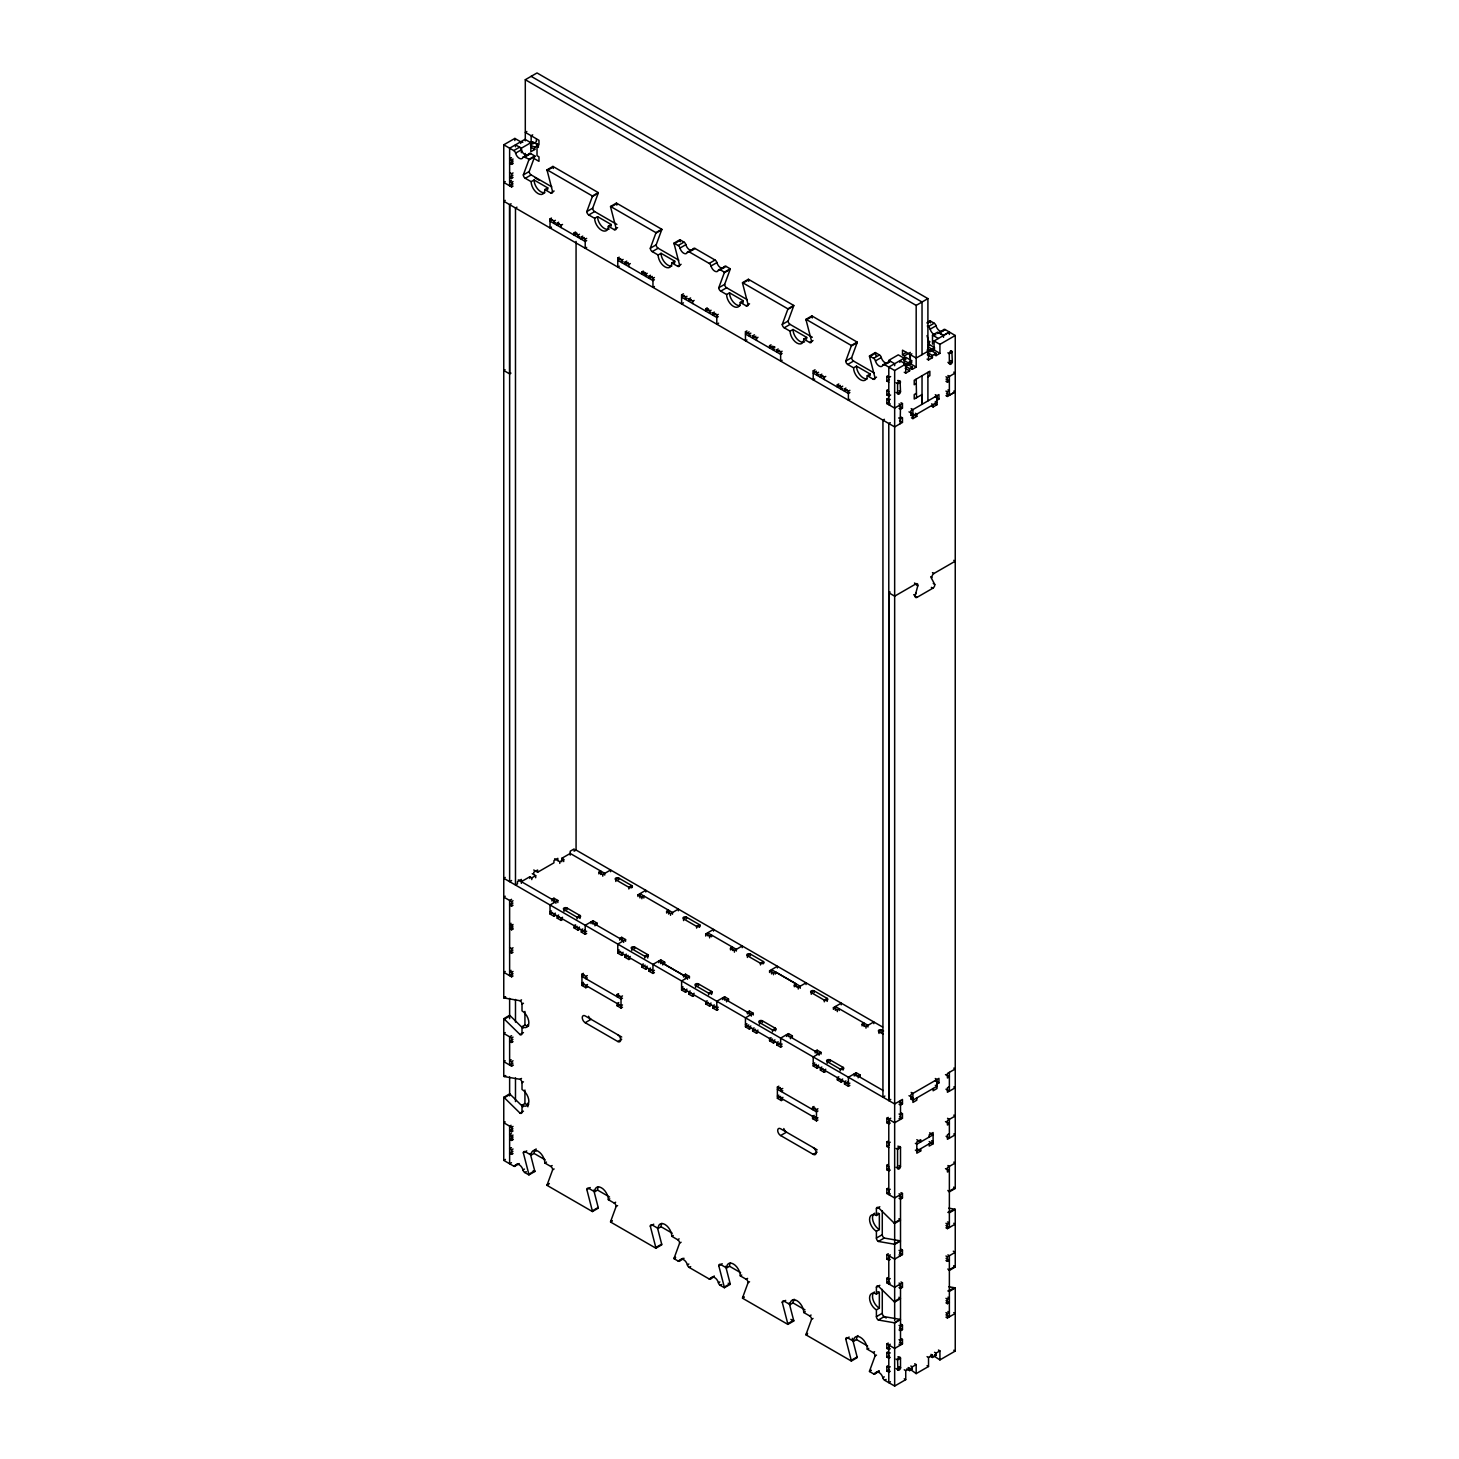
<?xml version="1.0" encoding="UTF-8"?>
<svg xmlns="http://www.w3.org/2000/svg" width="1459" height="1459" viewBox="0 0 1459 1459"><rect width="100%" height="100%" fill="white"/><g stroke="black" fill="none" stroke-linecap="round" stroke-linejoin="round"><path stroke-width="1.5" d="M505.088 369.729L503.756 370.495L509.629 373.869L509.629 204.607L511.088 203.768M555.879 903.285L555.879 901.589L518.292 879.886M591.059 923.602L591.059 921.906L623.631 940.708L623.631 942.405M604.737 875.072L604.737 873.376L570.05 853.351M658.811 962.721L658.811 961.025L687.481 977.566L687.481 979.263M672.49 914.191L672.49 912.495L639.917 893.692L639.917 897.923M751.33 1016.121L751.33 1014.424L722.661 997.883L722.661 999.579M786.51 1036.437L786.51 1034.741L819.083 1053.544L819.083 1055.24M867.941 1027.027L867.941 1025.33L835.369 1006.528L835.369 1010.339M890.738 1099.429L888.786 1100.56L888.786 592.773L890.118 592.007M904.161 365.005L904.161 358.221L898.288 354.847L888.786 360.337L894.659 363.71L894.659 365.698M910.799 368.489L912.276 369.346L916.179 367.084L916.179 305.405L927.906 298.621L927.906 351.291M922.033 395.152L922.033 404.325L922.033 375.729M922.033 354.665L922.033 302.013L531.149 76.342M927.906 400.933L927.906 372.355M930.641 576.743L934.763 584.457A2.772 1.587 -60 0 1 932.848 588.214L917.036 597.351A2.772 1.605 -60 0 1 915.121 595.801L917.784 585.843A2.772 1.605 -60 0 0 915.942 583.874L914.483 583.016M915.121 595.801L913.699 594.67M915.504 594.305L915.833 593.102M523.343 174.916L528.851 159.943L534.705 156.551L529.198 171.524L523.343 174.916A2.772 1.605 60 0 0 525.295 178.308L531.149 181.682A9.666 5.581 60 0 0 537.988 193.536A9.666 5.581 60 0 0 544.845 189.579L547.763 187.901L534.085 180.004L531.149 181.682M594.652 218.339L597.57 216.643L611.248 224.54L608.33 226.236A9.666 5.581 60 0 1 601.491 230.194A9.666 5.581 60 0 1 594.652 218.339L588.779 214.965A2.772 1.605 60 0 1 586.828 211.573L592.336 196.582A2.772 1.605 60 0 0 592.409 195.998L598.281 192.606L552.925 166.417L547.07 169.809A2.772 1.605 60 0 0 547.143 170.502L552.651 191.84A2.772 1.605 60 0 1 550.7 192.971L544.845 189.579M586.828 211.573L592.682 208.181L598.19 193.208A2.772 1.605 60 0 0 598.281 192.606M658.137 254.997L661.055 253.301L674.751 261.197L671.815 262.894A9.666 5.581 60 0 1 664.976 266.851A9.666 5.581 60 0 1 658.137 254.997L652.264 251.605A2.772 1.605 60 0 1 650.313 248.231L655.821 233.239L661.675 229.865A2.772 1.605 60 0 0 661.766 229.264L616.428 203.075L610.555 206.467A2.772 1.605 60 0 0 610.646 207.16L616.136 228.498A2.772 1.605 60 0 1 614.184 229.628L608.33 226.236M650.313 248.231L656.167 244.838L661.675 229.865M718.776 287.751L724.284 272.778L730.157 269.386L724.649 284.377L718.776 287.751A2.772 1.605 60 0 0 720.746 291.143L726.6 294.536A9.666 5.581 60 0 0 733.439 306.372A9.666 5.581 60 0 0 740.278 302.432L743.215 300.736L729.536 292.84L726.6 294.536M790.085 331.175L793.021 329.497L806.699 337.394L803.763 339.072A9.666 5.581 60 0 1 796.924 343.029A9.666 5.581 60 0 1 790.085 331.175L784.231 327.801A2.772 1.605 60 0 1 782.261 324.409L787.769 309.436A2.772 1.605 60 0 0 787.86 308.834L793.714 305.442L748.376 279.271L742.522 282.645A2.772 1.605 60 0 0 742.595 283.338L748.102 304.676A2.772 1.605 60 0 1 746.151 305.806L740.278 302.432M782.261 324.409L788.134 321.016L793.641 306.043L787.769 309.436M853.57 367.832L856.506 366.136L870.184 374.033L867.248 375.729A9.666 5.581 60 0 1 860.409 379.687A9.666 5.581 60 0 1 853.57 367.832L847.715 364.458A2.772 1.605 60 0 1 845.764 361.066L851.254 346.075L857.126 342.701A2.772 1.605 60 0 0 857.199 342.099L811.861 315.91L806.006 319.302A2.772 1.605 60 0 0 806.079 319.995L811.587 341.333A2.772 1.605 60 0 1 809.636 342.464L803.763 339.072M554.128 1168.951L552.651 1169.79L547.143 1184.781L549.35 1183.504M845.764 361.066L851.618 357.674L857.126 342.701M617.613 1205.608L616.136 1206.447L610.646 1221.438L612.105 1220.581M725.67 1266.321L730.157 1283.665A2.772 1.605 60 0 1 730.229 1284.358L724.375 1287.732L720.254 1285.361A2.772 1.605 60 0 1 718.412 1282.789A5.526 3.192 60 0 0 714.728 1277.646A5.526 3.192 60 0 0 711.025 1278.54A2.772 1.605 60 0 1 709.183 1278.978L689.213 1267.452A2.772 1.605 60 0 1 687.371 1264.88A5.526 3.192 60 0 0 683.687 1259.737A5.526 3.192 60 0 0 680.003 1260.631A2.772 1.605 60 0 1 678.161 1261.068L674.04 1258.679A2.772 1.605 60 0 1 674.076 1258.26L679.62 1243.104L681.098 1242.247M749.561 1281.786L748.102 1282.625L742.595 1297.616L744.054 1296.777M813.046 1318.444L811.587 1319.283L806.079 1334.274L807.557 1333.417M910.307 1369.381L916.179 1373.612L916.179 1364.603L912.276 1366.846L912.276 1369.107L909.632 1370.621L909.632 1368.378L905.729 1370.621L905.729 1379.649L894.659 1386.05L884.665 1380.287A2.772 1.605 60 0 1 882.823 1377.715A5.526 3.192 60 0 0 879.139 1372.572A5.526 3.192 60 0 0 875.455 1373.466A2.772 1.605 60 0 1 873.613 1373.904L869.491 1371.515A2.772 1.605 60 0 1 869.528 1371.095L875.072 1355.94L876.531 1355.101M525.295 140.848L525.295 79.716L537.021 72.95L927.906 298.621M504.157 997.956A2.772 1.605 60 0 1 503.756 997.774L503.756 144.806L514.845 138.423L520.699 141.797L520.699 143.493M535.07 159.086L538.973 161.347L538.973 156.824L537.021 155.694L537.021 143.657L538.973 144.788L538.973 140.283L525.295 132.386L526.827 131.492M532.699 134.866L531.149 135.76L531.149 144.642M503.756 144.806L513.75 150.569L519.605 147.195A2.772 1.605 60 0 1 521.447 149.748A5.526 3.192 60 0 0 525.131 154.891A5.526 3.192 60 0 0 528.833 154.016A2.772 1.605 60 0 1 530.675 153.578L534.796 155.949A2.772 1.605 60 0 1 534.742 156.368M515.483 146.775L515.483 144.806L521.355 148.198L532.48 141.76L538.353 145.152L538.353 147.414M513.75 150.569A2.772 1.605 60 0 1 515.592 153.14L521.447 149.748M530.419 145.207L534.76 147.213L538.353 145.152M511.452 157.663L509.629 158.721L511.58 159.852L513.039 159.013M512.565 161.548L509.629 163.244L511.58 164.375L513.039 163.517M534.76 147.213L534.76 149.475L530.857 151.736L530.857 142.708L524.985 139.316L509.629 148.198L509.629 185.804L513.039 183.834M515.592 153.14A5.526 3.192 60 0 0 519.276 158.283A5.526 3.192 60 0 0 522.96 157.39L528.833 154.016M522.96 157.39A2.772 1.605 60 0 1 524.802 156.952L530.675 153.578M528.888 159.76A2.772 1.605 60 0 0 528.924 159.341L534.796 155.949M509.629 172.636L511.58 173.767L513.039 172.928M512.93 175.244L509.629 177.159L511.58 178.29L513.039 177.433M505.233 181.573L503.756 182.43L511.58 186.934L513.039 186.095M511.452 180.241L509.629 181.299L511.58 182.43L513.039 181.573M525.295 178.308L531.149 174.916L551.794 186.843M547.143 170.502L553.016 167.11A2.772 1.605 60 0 1 552.925 166.417M505.233 200.375L503.756 201.233L894.659 426.903L894.659 1243.287M516.96 207.16L515.483 207.999L515.483 885.048L517.434 883.917L517.434 881.655L521.355 879.394L521.355 883.352M550.7 192.971L554.128 191.001M551.484 227.093L550.025 227.932L550.025 218.905L551.484 218.066M592.336 196.582L598.19 193.208M552.578 219.689L550.025 221.166L585.205 241.483L586.664 240.626M550.025 218.905L553.928 221.166L555.387 220.309M555.387 222.57L553.928 223.428L553.928 221.166M559.381 224.029L557.192 225.306L557.192 223.045L558.651 222.206M557.192 223.045L561.095 225.306L562.554 224.449M588.779 214.965L594.652 211.573L616.883 224.412M610.646 207.16L616.5 203.768A2.772 1.605 60 0 1 616.428 203.075M576.232 232.911L577.053 233.385L574.116 235.081L574.116 232.82L575.594 231.981M574.116 232.82L578.038 235.081L579.497 234.242M579.497 236.486L578.038 237.343L578.038 235.081M584.22 237.525L581.284 239.221L581.284 236.96L582.761 236.121M581.284 236.96L585.205 239.221L586.664 238.364M614.184 229.628L617.613 227.659M586.664 247.392L585.205 248.249L585.205 239.221M655.857 233.075A2.772 1.605 60 0 0 655.893 232.638L661.766 229.264M619.236 266.213L617.777 267.052L617.777 258.024L619.236 257.185M620.695 258.59L617.777 260.286L652.957 280.584L654.416 279.745M617.777 258.024L621.68 260.286L623.139 259.428M623.139 261.69L621.68 262.529L621.68 260.286M628.227 262.511L624.944 264.426L624.944 262.164L626.768 261.106M624.944 262.164L628.847 264.426L630.306 263.568M652.264 251.605L658.137 248.231L678.782 260.14M671.815 262.894L677.669 266.286A2.772 1.605 60 0 0 679.62 265.155L674.131 243.817A2.772 1.605 60 0 1 674.04 243.124L679.912 239.732L684.034 242.121A2.772 1.605 60 0 1 685.876 244.674A5.526 3.192 60 0 0 689.56 249.817A5.526 3.192 60 0 0 693.244 248.942A2.772 1.605 60 0 1 695.086 248.504L715.056 260.03A2.772 1.605 60 0 1 716.898 262.602A5.526 3.192 60 0 0 722.843 268.201M674.131 243.817L679.985 240.425A2.772 1.605 60 0 1 679.912 239.732M674.04 243.124L678.161 245.495L684.034 242.121M678.161 245.495A2.772 1.605 60 0 1 680.003 248.066L685.876 244.674M645.644 272.797A2.079 1.204 0 0 1 644.805 272.505L641.869 274.201L641.869 271.939L643.346 271.1M641.869 271.939L645.79 274.201L647.249 273.344M680.003 248.066A5.526 3.192 60 0 0 683.687 253.209A5.526 3.192 60 0 0 687.371 252.316L693.244 248.942M647.249 275.605L645.79 276.462L645.79 274.201M687.371 252.316A2.772 1.605 60 0 1 689.213 251.878L695.086 248.504M652.337 276.426L649.036 278.341L649.036 276.079L650.513 275.24M649.036 276.079L652.957 278.341L654.416 277.484M677.669 266.286L681.098 264.298M654.416 286.511L652.957 287.368L652.957 278.341M509.629 373.869L510.96 373.103M689.213 251.878L709.183 263.404L715.056 260.03M709.183 263.404A2.772 1.605 60 0 1 711.025 265.976L716.898 262.602M711.025 265.976A5.526 3.192 60 0 0 714.728 271.119A5.526 3.192 60 0 0 718.412 270.243L724.266 266.851A2.772 1.605 60 0 1 726.108 266.413L730.229 268.784A2.772 1.605 60 0 1 730.193 269.222M718.412 270.243A2.772 1.605 60 0 1 720.254 269.787L726.108 266.413M683.45 302.852L681.608 303.928L681.608 294.882L683.45 293.824M724.339 272.596A2.772 1.605 60 0 0 724.375 272.176L730.229 268.784M684.526 295.466L681.608 297.144L716.788 317.46L718.247 316.621M681.608 294.882L685.529 297.144L686.988 296.286M687.353 298.347L685.529 299.405L685.529 297.144M691.347 299.806L688.776 301.284L688.776 299.022L690.618 297.964M688.776 299.022L692.697 301.284L694.156 300.426M720.746 291.143L726.6 287.751L747.245 299.679M742.595 283.338L748.467 279.964A2.772 1.605 60 0 1 748.376 279.271M708.655 309.363L705.718 311.059L705.718 308.797L707.196 307.958M705.718 308.797L709.621 311.059L711.098 310.22M711.098 312.463L709.621 313.32L709.621 311.059M715.822 313.503L712.886 315.199L712.886 312.937L714.345 312.098M718.63 323.168L716.788 324.226L716.788 315.199L718.266 314.342M746.151 305.806L749.561 303.837M746.935 339.929L745.458 340.768L745.458 331.74L746.935 330.901M749.124 331.886L745.458 334.002L780.638 354.318L782.115 353.461M745.458 331.74L749.379 334.002L750.838 333.163M750.838 335.406L749.379 336.263L749.379 334.002M755.926 336.227L752.625 338.141L752.625 335.88L754.467 334.822M752.625 335.88L756.528 338.141L758.005 337.284M784.231 327.801L790.085 324.409L812.316 337.248M806.079 319.995L811.952 316.603A2.772 1.605 60 0 1 811.861 315.91M772.504 346.221L769.568 347.917L769.568 345.655L771.027 344.816M769.568 345.655L773.471 347.917L774.948 347.078M774.948 349.321L773.471 350.178L773.471 347.917M779.671 350.361L776.735 352.057L776.735 349.795L778.194 348.956M776.735 349.795L780.638 352.057L782.115 351.218M809.636 342.464L813.046 340.494M782.115 360.245L780.638 361.084L780.638 352.057M851.308 345.911A2.772 1.605 60 0 0 851.345 345.491L857.199 342.099M814.687 379.048L813.21 379.887L813.21 370.86L815.052 369.802M816.511 371.224L813.21 373.121L848.39 393.438L849.867 392.58M813.21 370.86L817.131 373.121L818.59 372.282M818.955 374.325L817.131 375.382L817.131 373.121M822.949 375.784L820.377 377.261L820.377 374.999L821.855 374.161M820.377 374.999L824.299 377.261L825.758 376.404M847.715 364.458L853.57 361.066L874.215 372.975M869.491 355.96L875.345 352.567L879.467 354.956A2.772 1.605 60 0 1 881.309 357.528A5.526 3.192 60 0 0 884.993 362.653A5.526 3.192 60 0 0 888.677 361.777A2.772 1.605 60 0 1 890.537 361.34L884.665 364.714A2.772 1.605 60 0 0 882.823 365.169A5.526 3.192 60 0 1 879.139 366.045A5.526 3.192 60 0 1 875.455 360.902A2.772 1.605 60 0 0 873.613 358.33L869.491 355.96A2.772 1.605 60 0 0 869.564 356.653L875.072 377.99A2.772 1.605 60 0 1 873.12 379.121L867.248 375.729M927.14 322.53L930.076 320.834L934.198 323.223A2.772 1.605 60 0 1 936.04 325.795A5.526 3.192 60 0 0 939.724 330.919A5.526 3.192 60 0 0 943.408 330.044A2.772 1.605 60 0 1 945.25 329.606L955.244 335.497L955.244 1188.465L949.371 1191.857A2.772 1.605 60 0 1 948.824 1191.438L947.839 1190.471M869.564 356.653L875.436 353.26A2.772 1.605 60 0 1 875.345 352.567M927.231 323.223L930.149 321.527A2.772 1.605 60 0 1 930.076 320.834M927.304 326.014L928.325 326.597L934.198 323.223M873.613 358.33L879.467 354.956M875.455 360.902L881.309 357.528M928.325 326.597A2.772 1.605 60 0 1 930.167 329.169L936.04 325.795M840.256 385.34L837.32 387.036L837.32 384.775L838.779 383.936M837.32 384.775L841.223 387.036L842.7 386.197M932.502 344.123L932.502 335.096L937.645 332.123L943.517 335.497M882.823 365.169L888.677 361.777M943.408 330.044L937.553 333.436A2.772 1.605 60 0 1 939.395 332.98L945.25 329.606M842.7 388.441L841.223 389.298L841.223 387.036M934.562 354.774L936.021 355.631L936.021 353.37L930.149 349.996L916.179 358.057L902.501 350.16L902.501 354.665L906.404 352.421M847.059 389.699L844.487 391.176L844.487 388.915L845.946 388.076M902.501 354.665L904.452 355.795L910.307 352.421M939.395 332.98L943.517 335.369L949.371 331.977L949.371 334.476M904.161 358.221L888.786 367.103L888.786 404.708L890.245 403.869M910.307 354.665L911.857 353.789M955.244 335.497L939.924 344.342L939.924 353.37L934.07 349.996L934.07 340.968L949.371 332.123M844.487 388.915L848.39 391.176L849.867 390.319M873.12 379.121L876.531 377.151M884.665 364.714L894.659 370.495L906.404 363.692L912.276 367.084L912.276 369.346M904.161 360.482L908.063 362.744L911.656 360.665L911.656 362.926M927.906 346.768L931.809 349.029L934.453 347.516L934.453 349.759M888.786 382.149L886.835 381.018L886.835 376.495L888.294 375.656M907.133 365.534L910.307 363.692L916.179 367.084M927.906 349.029L931.809 351.291L934.07 349.996M849.867 399.347L848.39 400.204L848.39 391.176M890.628 376.568L888.786 377.626L886.835 376.495M886.835 381.018L889.406 379.541M905.237 366.063L909.632 368.598L912.276 367.084M927.304 352.476L932.429 355.449L936.021 353.37M904.252 372.264L905.729 373.121L909.632 370.86L909.632 368.598M927.067 359.115L928.526 359.954L932.429 357.692L932.429 355.449M936.021 355.631L939.924 353.37M952.308 352.111L949.371 353.789L947.912 352.804M897.577 383.845L900.513 382.149L898.069 380.744M890.628 395.006L888.786 396.064L886.835 394.933L886.835 390.428L888.294 389.571M886.835 394.933L889.406 393.456M899.054 408.374L900.513 409.231L902.464 408.101L902.464 403.578L894.659 408.101L886.835 403.578L886.835 399.073L888.659 398.015M949.371 363.2L952.308 361.504L951.87 351.2A2.097 1.204 -60 0 0 949.28 353.68L949.371 363.346A2.079 1.204 -60 0 0 950.849 364.185A2.079 1.204 -60 0 0 952.308 361.65L950.466 360.592M916.179 383.626L914.228 384.757L914.228 380.252L929.857 371.224L929.857 375.729L927.906 376.86M890.245 399.347L888.786 400.204L886.835 399.073M886.835 403.578L889.406 402.1M916.179 393.419L914.228 394.55L914.228 399.055L922.033 394.55M945.961 381.291L947.42 382.149L947.42 377.626L955.244 372.975M916.544 397.723L916.179 379.121M947.42 382.149L949.371 381.018L946.07 379.121M884.391 419.298L882.932 420.137L882.932 1097.186L884.884 1096.056M890.245 422.672L888.786 423.529L888.786 1100.56M894.659 370.495L894.659 426.903L902.464 422.399L902.464 417.876L900.513 419.007L898.689 417.949M945.961 391.085L947.42 391.924L949.371 390.793L947.912 389.954M937.006 400.185L938.958 399.073L938.958 394.55L910.945 410.727L910.945 415.231L912.915 414.101L908.993 411.857M900.148 423.73L900.513 404.708L899.054 403.869M946.49 393.511L949.371 395.17L955.244 391.778L953.767 391.085M945.961 395.59L947.42 396.447L955.244 391.924M911.437 417.785L912.915 418.624L916.817 416.362L916.817 414.101L915.358 413.262M931.644 406.113L933.103 406.97L937.006 404.708L936.988 395.681L935.292 394.696M915.942 583.874L894.659 596.166L888.786 592.773M932.1 577.582A2.772 1.605 -60 0 1 933.942 573.478L955.244 561.186L953.767 560.347M505.233 877.424L503.756 878.263L894.659 1103.952L902.464 1099.429L902.464 1103.952L900.513 1105.083L899.054 1104.226M511.58 880.525L509.629 881.655L509.629 204.607M521.355 881.655L529.818 876.768L531.769 877.899L535.69 875.637L535.69 877.753M533.739 870.002L537.642 872.245L553.928 862.853L553.928 860.591L557.83 858.33L557.83 860.591M561.751 861.722L561.751 858.33L570.214 853.442M554.657 858.767L559.782 861.722L563.703 859.46L563.703 861.576M505.233 896.227L503.756 897.084L511.58 901.589L513.039 900.75M511.58 899.328L509.629 900.458L509.629 975.688L513.039 973.718M512.93 903.066L509.629 904.981L511.58 906.112L513.039 905.255M557.83 902.574L557.83 900.458L553.928 898.215L551.976 899.328L551.976 901.024M598.883 873.941L598.883 872.245L600.834 871.132L600.834 874.506M511.088 923.31L509.629 924.167L511.58 925.28L513.039 924.441M557.83 900.458L550.025 904.981L550.025 914.009L553.928 916.252L555.387 915.413M598.883 872.245L602.786 874.506L610.61 870.002L610.61 871.698M512.802 925.918A2.079 1.204 -60 0 0 512.565 926.976L509.629 928.672L511.58 929.802L513.039 928.964M551.484 910.908L550.025 911.747L585.205 932.064L586.664 931.207M550.025 914.009L552.578 912.532M555.387 913.152L553.928 914.009L553.928 916.252M558.651 915.03L557.192 915.887L557.192 918.149L561.095 920.392L562.554 919.553M557.192 918.149L559.381 916.872M562.554 917.292L561.095 918.149L561.095 920.392M509.629 947.475L511.58 948.605L513.039 947.766M512.93 950.083L509.629 951.997L511.58 953.128L513.039 952.271M575.594 924.824L574.116 925.663L574.116 927.924L578.038 930.185L579.497 929.328M574.116 927.924L577.053 926.228M579.497 927.067L578.038 927.924L578.038 930.185M505.233 971.457L503.756 972.296L511.58 976.819L513.039 975.98M596.932 924.714L596.932 923.036L593.011 920.775L585.205 925.28L585.205 934.307L581.284 932.064L581.284 929.802L582.761 928.964M637.966 896.519L637.966 894.823L645.79 890.3L645.79 891.996M511.088 970.326L509.629 971.183L511.58 972.296L513.039 971.457M581.284 932.064L584.585 930.149M596.932 923.036L594.962 924.167L594.962 925.845M637.966 894.823L641.869 897.084L643.838 895.954L643.838 898.069M585.205 934.307L586.664 933.468M503.756 997.774L505.233 996.916M505.781 997.154L504.322 997.992L520.042 1000.728L521.52 999.871M625.583 941.274L625.583 939.578L621.68 937.316L619.728 938.447L619.728 940.143M666.635 913.06L666.635 911.364L668.587 910.234L668.587 914.045M625.583 939.578L617.777 944.101L617.777 953.128L621.68 955.371L623.139 954.533M666.635 911.364L670.538 913.626L678.362 909.121L678.362 910.799M522.96 1028.285L510.176 1015.756A2.772 1.605 60 0 0 509.629 1015.336L503.756 1018.71A2.772 1.605 60 0 1 504.322 1019.13L520.042 1034.577A2.772 1.605 60 0 0 522.012 1033.446L522.012 1026.68A9.666 5.581 60 0 0 528.851 1022.723A9.666 5.581 60 0 0 522.012 1010.868L522.012 1004.102L523.471 1003.263M619.236 950.01L617.777 950.867L652.957 971.183L654.416 970.326M617.777 953.128L620.695 951.432M504.322 1019.13L510.176 1015.756M587.503 986.776L585.843 987.725L581.94 985.463L581.94 974.193L583.399 973.335M623.139 952.271L621.68 953.128L621.68 955.371M584.402 975.031L581.959 976.436L621.042 998.996L622.501 998.157M581.94 974.193L585.843 976.436L587.32 975.597M626.403 954.15L624.944 955.007L624.944 957.25L628.847 959.511L630.306 958.672M587.32 977.858L585.843 978.697L585.843 976.436M624.944 957.25L628.227 955.353M583.418 982.363L581.959 983.202L621.042 1005.78L622.501 1004.923M630.306 956.411L628.847 957.25L628.847 959.511M581.94 985.463L584.329 984.096M587.503 984.515L585.843 985.463L585.843 987.725M505.233 1032.589L503.756 1033.428L511.58 1037.933L513.039 1037.094M522.012 1026.68L524.93 1024.984A9.666 5.581 60 0 0 528.705 1025.841M511.58 1035.689L509.629 1036.82L509.629 1065.015L512.93 1063.119M520.042 1034.577L523.471 1032.589M643.346 963.943L641.869 964.782L641.869 967.043L645.79 969.287L647.249 968.448M512.93 1039.428L509.629 1041.325L511.58 1042.456L513.039 1041.617M641.869 967.043L645.17 965.129M647.249 966.186L645.79 967.043L645.79 969.287M664.684 963.834L664.684 962.156L660.763 959.894L652.957 964.399L652.957 973.427L649.036 971.183L649.036 968.922L650.513 968.065M705.718 936.058L705.718 933.942L713.542 929.419L713.542 931.116M649.036 971.183L651.972 969.487M662.714 964.964L662.714 963.268L664.684 962.156M705.718 933.942L709.621 936.204L711.591 935.073L711.591 936.751M652.957 973.427L654.416 972.588M619.327 995.476L617.121 996.752L617.121 994.491L618.58 993.652M505.233 1060.784L503.756 1061.641L511.58 1066.146L513.404 1065.088M511.088 1059.653L509.629 1060.511L511.58 1061.641L513.039 1060.784M617.121 994.491L621.023 996.752L622.501 995.913M618.762 1002.57L617.121 1003.518L617.121 1005.78L621.023 1008.041L622.501 1007.184M621.716 1037.021L585.205 1015.938A4.14 2.389 60 0 0 582.269 1017.634A4.14 2.389 60 0 0 585.205 1022.704L591.059 1019.312A4.14 2.389 60 0 1 588.561 1016.248M617.121 1005.78L619.327 1004.503M503.756 1018.71L503.756 1076.341L505.233 1075.502M505.781 1075.721L504.322 1076.578L520.042 1079.295L521.52 1078.456M683.56 977.019L683.56 975.323L685.511 974.193L689.414 976.454L689.414 978.15M730.485 949.918L730.485 948.222L732.454 947.092L732.454 950.484M689.414 976.454L681.608 980.959L681.608 989.986L685.529 992.229L686.988 991.391M730.485 948.222L734.406 950.484L742.212 945.961L742.212 947.675M683.067 986.886L681.608 987.725L716.788 1008.041L718.247 1007.202M681.608 989.986L684.18 988.509M522.96 1106.87L510.176 1094.323A2.772 1.605 60 0 0 509.629 1093.903L503.756 1097.296A2.772 1.605 60 0 1 504.322 1097.715L520.042 1113.144A2.772 1.605 60 0 0 522.012 1112.013L522.012 1105.247A9.666 5.581 60 0 0 528.851 1101.308A9.666 5.581 60 0 0 522.012 1089.454L522.012 1082.687L523.471 1081.83M686.988 989.129L685.529 989.986L685.529 992.229M504.322 1097.715L510.176 1094.323M690.253 991.008L688.776 991.865L688.776 994.126L692.697 996.369L694.156 995.53M688.776 994.126L690.982 992.849M694.156 993.269L692.697 994.126L692.697 996.369M585.205 1022.704L617.777 1041.507L621.68 1039.264M708.636 994.874L708.655 993.178L711.591 991.482L698.533 983.968A2.079 1.204 0 0 0 695.615 983.968A2.079 1.204 0 0 0 695.615 985.664L695.615 987.36M522.012 1105.247L524.93 1103.551A9.666 5.581 60 0 0 528.705 1104.427M707.196 1000.801L705.718 1001.64L705.718 1003.901L709.621 1006.163L711.098 1005.306M705.718 1003.901L708.29 1002.424M505.233 1121.916L503.756 1122.755L511.58 1127.278L513.039 1126.421M520.042 1113.144L523.471 1111.174M711.098 1003.044L709.621 1003.901L709.621 1006.163M728.515 1000.71L728.515 999.014L724.594 996.752L716.788 1001.275L716.788 1010.285L718.266 1009.446M769.586 972.478L769.586 970.782L777.392 966.277L777.392 967.974M714.345 1004.941L712.886 1005.78L712.886 1008.041L716.788 1010.285M712.886 1008.041L716.551 1005.926M728.515 999.014L726.546 1000.144L726.546 1001.841M769.586 970.782L773.489 973.044L775.44 971.913L796.286 983.968L796.286 986.922M511.088 1125.29L509.629 1126.147L509.629 1163.753L511.452 1162.695M512.93 1128.755L509.629 1130.652L511.58 1131.783L513.039 1130.944M511.452 1133.734L509.629 1134.792L511.58 1135.923L513.039 1135.084M512.802 1136.561A2.079 1.204 -60 0 0 512.565 1137.619L509.629 1139.315L511.58 1140.446L513.039 1139.588M511.452 1147.649L509.629 1148.707L511.58 1149.838L513.039 1148.999M753.282 1014.99L753.282 1013.294L749.379 1011.051L747.409 1012.181L747.409 1013.859M794.316 986.776L794.316 985.099L796.286 983.968M512.93 1151.315L509.629 1153.23L511.58 1154.361L513.039 1153.504M753.282 1013.294L745.458 1017.817L745.458 1026.844L749.379 1029.106L750.838 1028.248M794.316 985.099L798.237 987.342L806.043 982.837L806.043 984.533M503.756 1097.296L503.756 1160.379L505.398 1159.431M530.237 1153.485L534.705 1170.829A2.772 1.605 60 0 1 534.796 1171.522L528.924 1174.896A2.772 1.605 60 0 0 528.851 1174.203L523.343 1152.865L526.754 1150.896M746.935 1023.744L745.458 1024.583L780.638 1044.899L782.115 1044.042M745.458 1026.844L748.759 1024.929M750.838 1025.987L749.379 1026.844L749.379 1029.106M523.343 1152.865A2.772 1.605 60 0 1 525.295 1151.735L531.149 1155.127L534.085 1153.431A9.666 5.581 60 0 1 536.183 1148.963M503.756 1160.379L513.75 1166.142L518.146 1163.607M513.75 1166.142A2.772 1.605 60 0 0 515.592 1165.705L519.258 1163.589M754.102 1027.884L752.625 1028.723L752.625 1030.984L756.528 1033.246L758.005 1032.388M752.625 1030.984L755.561 1029.288M758.005 1030.127L756.528 1030.984L756.528 1033.246M515.592 1165.705A5.526 3.192 60 0 1 519.276 1164.811A5.526 3.192 60 0 1 522.96 1169.954L524.419 1169.097M522.96 1169.954A2.772 1.605 60 0 0 524.802 1172.525L526.261 1171.668M531.149 1155.127A9.666 5.581 60 0 1 537.988 1151.169A9.666 5.581 60 0 1 544.845 1163.024L546.487 1162.075M528.851 1174.203L534.705 1170.829M771.027 1037.659L769.568 1038.498L769.568 1040.759L773.471 1043.021L774.948 1042.164M544.845 1163.024L550.7 1166.416L552.159 1165.559M769.568 1040.759L772.504 1039.063M774.948 1039.92L773.471 1040.759L773.471 1043.021M792.365 1037.568L792.365 1035.872L788.462 1033.61L780.638 1038.133L780.638 1047.161L776.735 1044.899L776.735 1042.638L778.194 1041.799M833.417 1009.354L833.417 1007.658L841.223 1003.154L841.223 1004.832M776.735 1044.899L779.671 1043.203M792.365 1035.872L790.413 1037.002L790.413 1038.699M833.417 1007.658L837.32 1009.92L839.272 1008.789L839.272 1010.485M780.638 1047.161L782.115 1046.304M593.722 1190.143L598.19 1207.468A2.772 1.605 60 0 1 598.281 1208.161L592.409 1211.554L547.07 1185.383L548.529 1184.526M821.034 1054.109L821.034 1052.413L817.131 1050.17L815.162 1051.282L815.162 1052.979M862.068 1025.896L862.068 1024.218L864.038 1023.087L864.038 1026.461M821.034 1052.413L813.21 1056.936L813.21 1065.964L817.131 1068.225L818.59 1067.368M862.068 1024.218L865.989 1026.461L873.795 1021.957L873.795 1023.653M592.409 1211.554A2.772 1.605 60 0 0 592.336 1210.861L586.828 1189.523L590.238 1187.553M814.687 1062.863L813.21 1063.702L848.39 1084.019L849.867 1083.162M586.828 1189.523A2.772 1.605 60 0 1 588.779 1188.392L594.652 1191.784L597.57 1190.088A9.666 5.581 60 0 1 598.445 1186.732M813.21 1065.964L816.146 1064.268M782.936 1099.612L781.294 1100.56L777.392 1098.299L777.392 1087.028L778.851 1086.171M818.59 1065.106L817.131 1065.964L817.131 1068.225M780.328 1087.575L777.392 1089.271L816.493 1111.831L817.952 1110.992M777.392 1087.028L781.294 1089.289L782.753 1088.432M821.855 1067.003L820.377 1067.842L820.377 1070.104L824.299 1072.347L825.758 1071.508M782.753 1090.694L781.294 1091.533L781.294 1089.289M820.377 1070.104L822.949 1068.608M778.869 1095.198L777.392 1096.037L816.493 1118.615L817.952 1117.758M825.758 1069.246L824.299 1070.104L824.299 1072.347M777.392 1098.299L780.674 1096.402M782.936 1097.35L781.294 1098.299L781.294 1100.56M594.652 1191.784A9.666 5.581 60 0 1 601.491 1187.827A9.666 5.581 60 0 1 608.33 1199.681L609.789 1198.824M592.336 1210.861L598.19 1207.468M608.33 1199.681L614.184 1203.055L615.662 1202.216M838.779 1076.778L837.32 1077.617L837.32 1079.879L841.223 1082.14L842.7 1081.283M837.32 1079.879L839.527 1078.602M842.7 1079.022L841.223 1079.879L841.223 1082.14M860.117 1076.687L860.117 1074.991L856.214 1072.73L848.39 1077.253L848.39 1086.262L844.487 1084.019L844.487 1081.757L845.946 1080.918M844.487 1084.019L848.153 1081.903M860.117 1074.991L858.166 1076.122L858.166 1077.8M657.553 1228.131L661.675 1244.126A2.772 1.605 60 0 1 661.766 1244.819L655.893 1248.211L610.555 1222.022L612.014 1221.183M848.39 1086.262L849.867 1085.423M815.125 1108.111L812.572 1109.588L812.572 1107.326L814.031 1106.487M812.572 1107.326L816.475 1109.588L817.934 1108.749M814.213 1115.406L812.572 1116.354L812.572 1118.615L816.475 1120.877L817.934 1120.038M817.168 1149.856L780.638 1128.774A4.14 2.389 60 0 0 777.702 1130.47A4.14 2.389 60 0 0 780.638 1135.54L786.51 1132.166A4.14 2.389 60 0 1 783.811 1128.536M812.572 1118.615L815.672 1116.828M655.893 1248.211A2.772 1.605 60 0 0 655.821 1247.518L650.313 1226.18L653.741 1224.192M650.313 1226.18A2.772 1.605 60 0 1 652.264 1225.049L658.137 1228.442L661.055 1226.745A9.666 5.581 60 0 1 661.93 1223.371M780.638 1135.54L813.21 1154.343L817.131 1152.099M658.137 1228.442A9.666 5.581 60 0 1 664.976 1224.484A9.666 5.581 60 0 1 671.815 1236.338L673.274 1235.481M937.006 1084.001L938.958 1082.87L938.958 1078.365L910.945 1094.542L910.945 1099.046L912.915 1097.916L908.993 1095.673M655.821 1247.518L661.675 1244.126M890.245 1123.029L888.786 1123.886L886.835 1122.755L886.835 1118.251L888.294 1117.393M671.815 1236.338L677.669 1239.712L679.146 1238.873M890.738 1118.251L888.786 1119.363L888.786 1194.593L890.245 1193.754M886.835 1122.755L889.406 1121.278M886.835 1118.251L894.659 1122.755L902.464 1118.251L902.464 1113.728L900.513 1114.858L899.054 1114.019M949.371 1086.645L947.42 1087.776L947.42 1092.28L955.244 1087.776L953.767 1086.937M674.131 1258.077L675.59 1257.239M674.04 1258.679L675.517 1257.84M678.161 1261.068L682.921 1258.315M680.003 1260.631L684.034 1258.296M888.786 1147.576L886.835 1146.446L886.835 1141.941L888.294 1141.084M890.245 1142.215L888.786 1143.072L886.835 1141.941M886.835 1146.446L889.406 1144.968M687.371 1264.88L688.849 1264.023M689.213 1267.452L690.691 1266.594M890.245 1170.063L888.786 1170.902L886.835 1169.771L886.835 1165.267L888.294 1164.41M724.375 1287.732A2.772 1.605 60 0 0 724.284 1287.039L718.776 1265.701L722.205 1263.731M886.835 1169.771L889.406 1168.294M949.371 1133.661L947.42 1134.792L947.42 1139.315L955.244 1134.792L953.767 1133.953M920.72 1148.707L920.72 1150.95L916.817 1153.212L916.817 1141.923L920.72 1139.68L920.72 1141.923L916.817 1139.68M929.201 1137.035L929.201 1134.792L933.103 1132.531L933.103 1143.82L929.201 1146.063L929.201 1143.82M718.776 1265.701A2.772 1.605 60 0 1 720.746 1264.57L726.6 1267.962L729.536 1266.266A9.666 5.581 60 0 1 730.412 1262.91M709.183 1278.978L714.326 1276.023M711.025 1278.54L714.326 1276.625M718.412 1282.789L719.871 1281.95M899.054 1198.258L900.513 1199.116L902.464 1197.985L902.464 1193.462L894.659 1197.985L886.835 1193.462L886.835 1188.957L888.294 1188.1M720.254 1285.361L721.713 1284.522M890.245 1189.231L888.786 1190.088L886.835 1188.957M726.6 1267.962A9.666 5.581 60 0 1 733.439 1264.023A9.666 5.581 60 0 1 740.278 1275.859L741.756 1275.02M724.284 1287.039L730.157 1283.665M886.835 1193.462L889.406 1191.985M740.278 1275.859L746.151 1279.251L747.61 1278.394M894.258 1244.217A2.772 1.605 60 0 1 894.659 1244.399L900.513 1241.007A2.772 1.605 60 0 0 900.13 1240.825L894.093 1244.162L878.354 1241.445A2.772 1.605 60 0 1 876.403 1238.053L876.403 1231.287A9.666 5.581 60 0 1 869.564 1219.432A9.666 5.581 60 0 1 876.403 1215.493L876.403 1208.727L879.832 1206.739M876.403 1215.493L879.339 1213.797L879.339 1229.59L876.403 1231.287M789.173 1302.978L793.641 1320.322A2.772 1.605 60 0 1 793.714 1321.015L787.86 1324.389L742.522 1298.218L743.981 1297.361M894.093 1223.025L899.948 1219.651A2.772 1.605 60 0 0 900.513 1220.052L894.659 1223.444A2.772 1.605 60 0 1 894.093 1223.025L878.354 1207.596A2.772 1.605 60 0 0 876.403 1208.727M948.824 1191.438L954.678 1188.045A2.772 1.605 60 0 0 955.244 1188.465M876.403 1238.053L882.276 1234.679L882.276 1210.842M878.354 1241.445L884.227 1238.053L899.948 1240.788M787.86 1324.389A2.772 1.605 60 0 0 787.769 1323.696L782.261 1302.358L785.69 1300.388M782.261 1302.358A2.772 1.605 60 0 1 784.231 1301.227L790.085 1304.62L793.021 1302.923A9.666 5.581 60 0 1 794.152 1299.221M947.839 1269.038L948.824 1270.005A2.772 1.605 60 0 0 949.371 1270.424L955.244 1267.05L955.244 1209.42L949.371 1212.794A2.772 1.605 60 0 0 948.988 1212.63M890.245 1259.391L888.786 1260.229L886.835 1259.099L886.835 1254.594L888.294 1253.737M890.245 1254.868L888.786 1255.725L888.786 1283.938L890.245 1283.081M886.835 1259.099L889.406 1257.622M886.835 1254.594L894.659 1259.099L902.464 1254.594L902.464 1250.071L900.513 1251.202L899.054 1250.363M945.961 1223.28L947.42 1224.119L949.371 1222.989L947.548 1221.931M945.961 1227.785L947.42 1228.642L955.244 1224.119L953.767 1223.28M790.085 1304.62A9.666 5.581 60 0 1 796.924 1300.662A9.666 5.581 60 0 1 803.763 1312.516L805.24 1311.677M787.769 1323.696L793.641 1320.322M803.763 1312.516L809.636 1315.909L811.095 1315.051M899.054 1287.604L900.513 1288.443L902.464 1287.312L902.464 1282.808L894.659 1287.312L886.835 1282.808L886.835 1278.285L888.294 1277.446M890.245 1278.576L888.786 1279.415L886.835 1278.285M878.354 1320.012L884.227 1316.638L899.948 1319.355L894.093 1322.748L878.354 1320.012A2.772 1.605 60 0 1 876.403 1316.638L876.403 1309.872A9.666 5.581 60 0 1 869.564 1298.018A9.666 5.581 60 0 1 876.403 1294.06L876.403 1287.294L879.832 1285.324M886.835 1282.808L889.406 1281.312M876.403 1294.06L879.339 1292.382L879.339 1308.176L876.403 1309.872M852.311 1338.304L857.126 1356.961A2.772 1.605 60 0 1 857.199 1357.654L851.345 1361.046L806.006 1334.876L807.465 1334.018M945.961 1255.998L947.42 1256.856L955.244 1252.333L953.292 1251.202M945.961 1260.521L947.42 1261.36L949.371 1260.229L946.07 1258.333M894.093 1301.61L899.948 1298.218A2.772 1.605 60 0 0 900.513 1298.638L894.659 1302.03A2.772 1.605 60 0 1 894.093 1301.61L878.354 1286.163A2.772 1.605 60 0 0 876.403 1287.294M948.824 1270.005L954.678 1266.631A2.772 1.605 60 0 0 955.244 1267.05M876.403 1316.638L882.276 1313.246L882.276 1289.409M851.345 1361.046A2.772 1.605 60 0 0 851.254 1360.353L845.764 1339.015L849.174 1337.046M845.764 1339.015A2.772 1.605 60 0 1 847.715 1337.885L853.57 1341.277L856.506 1339.581A9.666 5.581 60 0 1 857.928 1335.569M894.258 1322.802A2.772 1.605 60 0 1 894.659 1322.966L900.513 1319.593A2.772 1.605 60 0 0 900.13 1319.41M934.07 1356.104L939.924 1359.916L955.244 1351.07L955.244 1287.987L949.371 1291.379A2.772 1.605 60 0 0 948.988 1291.197M899.054 1329.915L900.513 1330.754L902.464 1329.623L902.464 1325.119L900.513 1326.249L899.054 1325.392M945.961 1298.309L947.42 1299.167L949.371 1298.036L947.912 1297.197M853.57 1341.277A9.666 5.581 60 0 1 860.409 1337.319A9.666 5.581 60 0 1 867.248 1349.174L868.725 1348.317M945.961 1302.832L947.42 1303.671L949.371 1302.54L946.07 1300.644M851.254 1360.353L857.126 1356.961M890.245 1348.718L888.786 1349.557L886.835 1348.444L886.835 1343.921L888.294 1343.082M867.248 1349.174L873.12 1352.548L874.579 1351.709M890.245 1344.213L888.786 1345.052L888.786 1382.658L890.428 1381.728M886.835 1348.444L889.406 1346.949M886.835 1343.921L894.659 1348.444L902.464 1343.921L902.464 1339.417L900.513 1340.529L899.054 1339.69M945.961 1312.608L947.42 1313.465L949.371 1312.334L947.912 1311.477M890.245 1357.362L888.786 1358.22L886.835 1357.089L886.835 1352.566L888.294 1351.727M945.961 1317.13L947.42 1317.969L955.244 1313.465L953.767 1312.608M890.245 1352.858L888.786 1353.697L886.835 1352.566M886.835 1357.089L889.406 1355.612M869.564 1370.931L871.041 1370.074M869.491 1371.515L870.95 1370.676M873.613 1373.904L879.102 1370.731M890.245 1371.296L888.786 1372.135L886.835 1371.004L886.835 1366.499L888.294 1365.642M875.455 1373.466L879.12 1371.351M890.245 1366.773L888.786 1367.612L886.835 1366.499M886.835 1371.004L889.406 1369.527M882.823 1377.715L884.282 1376.877M897.577 1369.308L900.513 1367.612L899.054 1366.773M884.665 1380.287L886.124 1379.43M927.067 1356.615L928.526 1357.472L932.429 1355.21L932.429 1357.472L930.24 1356.195M934.562 1352.292L936.021 1353.131L939.924 1350.888L939.924 1359.916M932.429 1357.472L936.021 1355.393L936.021 1353.131M916.179 1373.612L928.526 1366.499L928.526 1357.472M948.788 1208.161L954.678 1209.183L947.839 1212.411M948.788 1286.747L954.678 1287.768L947.839 1290.978M900.075 381.109L900.513 391.541A2.079 1.204 -60 0 1 899.054 394.094A2.079 1.204 -60 0 1 897.577 393.237L896.118 392.398M897.923 1370.311L897.577 1359.916A2.079 1.204 -60 0 1 899.054 1357.362A2.079 1.204 -60 0 1 900.513 1358.22L900.513 1367.904L899.054 1367.047M525.295 79.716L916.179 305.405M932.502 335.096L938.356 338.488M934.07 340.968L939.924 344.342M950.466 350.908L952.308 351.966M930.04 341.88L927.851 340.622A9.666 5.581 60 0 1 927.687 342.245M934.453 347.516L928.581 344.123L928.581 346.385M927.067 350.087L928.526 350.926L928.526 359.954M947.912 362.361L949.371 363.346M927.304 354.738L932.429 357.692M953.767 372.136L955.244 373.121M947.912 375.51L949.371 376.367L949.371 395.17M945.961 376.787L947.42 377.626M911.656 360.665L905.784 357.291L905.784 359.552M522.851 142.252L521.374 142.252M530.857 147.213L534.76 149.475M904.161 362.744L908.063 365.005L908.063 362.744M905.237 368.325L909.632 370.86M524.802 156.952L528.924 159.341M547.07 169.809L592.409 195.998M610.555 206.467L655.893 232.638M720.254 269.787L724.375 272.176M742.522 282.645L787.86 308.834M806.006 319.302L851.345 345.491M935.055 396.812L938.958 399.073M935.292 401.462L936.988 402.465L912.896 416.38L911.182 415.396M897.942 380.38L900.513 381.875M934.453 403.231L937.006 404.708M511.088 160.417L512.565 161.274L512.565 163.299M896.118 382.714L897.577 383.553L897.577 393.237L900.513 391.541L899.054 390.702M931.644 403.851L933.103 404.708L933.103 406.97M535.07 177.889L538.973 180.15M886.835 390.428L888.786 391.541M901.005 402.739L902.464 403.578M911.182 408.611L912.896 409.596L912.915 418.624M899.528 406.404L902.464 408.101M913.881 414.666L916.817 416.362M901.005 417.037L902.464 417.876M643.984 272.031L644.805 274.201M707.013 308.433L708.636 309.381M712.886 312.937L716.788 315.199M899.528 420.703L902.464 422.399M932.465 572.639L933.942 573.478M933.249 583.381L934.763 584.457M931.371 587.375L932.848 588.214M916.325 585.004L917.784 585.843M914.848 596.074L917.036 597.351M575.922 849.959L882.604 1027.027M953.767 1068.116L955.244 1068.973L947.42 1073.477L947.42 1078L949.371 1076.87L945.468 1074.608M883.57 1030.984L881.947 1030.036A2.079 1.204 0 0 0 879.011 1030.036A2.079 1.204 0 0 0 879.011 1031.732L879.011 1033.428M883.078 1034.084L879.011 1031.732L881.947 1030.036L881.947 1032.151M561.751 858.33L563.703 859.46M935.292 1078.511L936.988 1079.496L937.006 1088.523L933.103 1090.785L933.103 1088.523M935.055 1080.627L938.958 1082.87M945.961 1089.18L949.371 1091.168L949.371 1072.347M935.292 1085.277L936.988 1086.262L912.896 1100.195L911.182 1099.192M953.767 1115.132L955.244 1115.989L947.42 1120.494L947.42 1125.017L949.371 1123.886L945.468 1121.624M532.261 873.667L535.69 875.637M911.182 1092.426L912.896 1093.411L912.915 1102.439L916.817 1100.177L916.817 1097.916M947.548 1118.305L949.371 1119.363L949.371 1138.184L946.07 1136.269M883.169 1090.548L854.263 1073.86L854.263 1075.976M899.528 1102.256L902.464 1103.952M708.655 993.178L695.615 985.664L698.551 983.968L698.533 985.664M901.005 1112.889L902.464 1113.728M929.675 1132.804L933.103 1134.792L916.817 1144.184L915.358 1143.345M899.528 1116.554L902.464 1118.251M899.054 1118.524L900.513 1119.363L900.513 1100.56M931.644 1140.701L933.103 1141.558L916.817 1150.95L915.358 1150.111M929.201 1141.558L933.103 1143.82M953.767 1162.148L955.244 1163.005L947.42 1167.51L947.42 1172.033L949.371 1170.902L945.468 1168.641M947.912 1165.54L949.371 1166.379L949.371 1227.511L945.961 1225.542M916.817 1148.707L920.72 1150.95M897.942 1146.099L900.513 1147.576L900.513 1166.379A2.079 1.204 -60 0 1 899.054 1168.933A2.079 1.204 -60 0 1 897.577 1168.075L896.118 1167.236M511.088 926.137L512.565 926.976L512.565 929.328M896.118 1148.434L897.577 1149.273L900.513 1147.576A2.079 1.204 -60 0 0 899.054 1146.738A2.079 1.204 -60 0 0 897.577 1149.273L897.577 1168.075L900.513 1166.379L899.054 1165.54M886.835 1165.267L888.786 1166.379M901.005 1192.623L902.464 1193.462M899.054 1193.754L900.513 1194.593L900.513 1255.725L899.054 1254.868M899.528 1196.289L902.464 1197.985M947.912 1254.868L949.371 1255.725L949.371 1316.839L945.961 1314.869M901.005 1249.232L902.464 1250.071M899.528 1252.898L902.464 1254.594M901.005 1281.95L902.464 1282.808M899.054 1283.081L900.513 1283.938L900.513 1345.052L899.054 1344.213M899.528 1285.616L902.464 1287.312M953.767 1350.232L955.244 1351.07M901.005 1324.261L902.464 1325.119M883.388 1316.365L886.233 1318.006M938.465 1350.031L939.924 1350.888M899.528 1327.945L902.464 1329.623M934.562 1354.554L936.021 1355.393M930.97 1354.353L932.429 1355.21M901.005 1338.56L902.464 1339.417M899.528 1342.225L902.464 1343.921M927.067 1365.642L928.526 1366.499M914.72 1363.746L916.179 1364.603M897.942 1356.742L900.513 1358.22L897.577 1359.916L896.118 1359.059M910.799 1366.007L912.276 1366.846M511.088 1136.762L512.565 1137.619L512.565 1139.826M534.341 1150.184L535.927 1151.096M793.258 1299.677L794.845 1300.589M910.799 1368.268L912.276 1369.107M908.173 1367.521L909.632 1368.378M534.085 1153.431L545.21 1159.85M597.57 1190.088L609.552 1197M661.055 1226.745L672.18 1233.165M729.536 1266.266L740.643 1272.686M793.021 1302.923L804.985 1309.835M856.506 1339.581L867.631 1346M906.696 1368.943L909.632 1370.621M904.252 1369.782L905.729 1370.621M896.118 1368.469L897.595 1369.727M904.252 1378.81L905.729 1379.649M533.246 1170.629L534.796 1171.522M728.169 1283.172L730.229 1284.358M790.887 1319.374L793.714 1321.015M524.802 1172.525L528.924 1174.896M662.714 963.268L683.56 975.323M953.694 1187.079L954.678 1188.045M953.694 1265.664L954.678 1266.631M898.963 1218.684L899.948 1219.651M898.963 1297.252L899.948 1298.218M930.149 321.527L930.495 322.858M927.049 335.588L929.456 344.926M875.436 353.26L876.111 355.941M811.952 316.603L812.298 317.953M748.467 279.964L748.795 281.295M679.985 240.425L680.332 241.756M616.5 203.768L616.847 205.099M553.016 167.11L553.362 168.46M947.42 391.924L947.42 396.447M947.42 1224.119L947.42 1228.642M947.42 1256.856L947.42 1261.36M947.42 1299.167L947.42 1303.671M947.42 1313.465L947.42 1317.969M943.517 335.369L943.517 337.339M931.809 349.029L931.809 351.291M930.149 349.996L930.149 351.82M927.906 344.525L927.906 353.552M910.307 354.428L910.307 363.692M909.687 355.029L909.687 357.291M906.404 363.692L906.404 365.534M905.729 373.121L905.729 364.093L899.856 360.701L899.856 362.397M904.452 355.795L904.452 359.808M894.659 1244.399L894.659 1320.504M894.659 1322.966L894.659 1386.05M865.989 1026.461L865.989 1028.157M856.214 1072.73L856.214 1076.122M843.193 1069.994L843.193 1067.459L830.153 1059.945A2.079 1.204 0 0 0 827.217 1059.945A2.079 1.204 0 0 0 827.217 1061.641L827.217 1063.319M840.256 385.76L840.256 387.036M840.256 1070.851L840.256 1069.155L827.217 1061.641L830.153 1059.945L830.153 1061.641M837.32 1009.92L837.32 1011.616M827.217 1001.403L827.217 998.448L814.195 990.916A2.079 1.204 0 0 0 811.259 990.916A2.079 1.204 0 0 0 811.259 992.612L811.259 994.309M824.299 377.261L824.299 379.522M824.299 1001.822L824.299 1000.144L811.259 992.612L814.195 990.916L814.195 992.612M817.131 1050.17L817.131 1053.963M816.475 1109.588L816.475 1120.877M800.189 988.345L800.189 986.229L771.519 969.67L771.519 973.901M798.237 987.342L798.237 989.038M788.462 1033.61L788.462 1036.583M775.44 971.913L775.44 974.028M775.422 1030.893L775.422 1028.34L762.4 1020.826A2.079 1.204 0 0 0 759.464 1020.826A2.079 1.204 0 0 0 759.464 1022.522L759.464 1024.218M773.489 973.044L773.489 974.74M772.504 346.658L772.504 347.917M772.504 1031.732L772.504 1030.036L759.464 1022.522L762.4 1020.826L762.4 1022.522M763.385 963.706L763.385 961.572L750.345 954.058L747.409 955.754L747.409 957.451M760.449 964.964L760.467 963.268L763.385 961.59A2.079 1.204 0 0 1 763.385 963.268A2.079 1.204 0 0 1 760.467 963.268L747.409 955.754A2.079 1.204 0 0 1 747.427 954.058A2.079 1.204 0 0 1 750.364 954.058L750.345 955.754M756.528 338.141L756.528 340.403M749.379 1011.051L749.379 1014.862M736.339 951.049L736.339 949.353L707.67 932.812L707.67 935.766M734.406 950.484L734.406 952.18M724.594 996.752L724.594 1000.144M711.573 994.454L711.591 991.482A2.079 1.204 0 0 1 711.573 993.196A2.079 1.204 0 0 1 708.636 993.196M709.621 936.204L709.621 937.882M699.536 927.267L699.536 924.714L686.496 917.2A2.079 1.204 0 0 0 683.578 917.2A2.079 1.204 0 0 0 683.578 918.896L683.578 920.593M696.6 928.106L696.6 926.41L683.578 918.896L686.496 917.2L686.496 918.896M692.697 301.284L692.697 303.527M685.511 974.193L685.511 978.424M670.538 913.626L670.538 915.322M660.763 959.894L660.763 963.706M647.741 958.016L647.741 954.624L634.701 947.11A2.079 1.204 0 0 0 631.783 947.11A2.079 1.204 0 0 0 631.783 948.788L631.783 950.484M644.805 958.016L644.805 956.32L631.783 948.788L634.701 947.11L634.701 948.788M641.869 897.084L641.869 898.762M631.783 887.729L631.783 885.613L618.744 878.081A2.079 1.204 0 0 0 615.807 878.081A2.079 1.204 0 0 0 615.807 879.777L615.807 881.473M628.847 264.426L628.847 266.669M628.847 888.987L628.847 887.291L615.807 879.777L618.744 878.081L618.744 879.777M621.68 937.316L621.68 940.289M621.023 996.752L621.023 1008.041M602.786 874.506L602.786 876.202M593.011 920.775L593.011 924.167M579.989 918.477L579.989 915.504L566.949 907.99A2.079 1.204 0 0 0 564.031 907.99A2.079 1.204 0 0 0 564.031 909.687L564.031 911.364M577.053 918.896L577.053 917.2L564.031 909.687L566.949 907.99L566.949 909.687M576.068 241.41L576.068 850.068L574.116 851.199L574.116 848.937L570.214 851.199L570.214 855.138M561.095 225.306L561.095 227.549M559.782 861.722L559.782 863.418M553.928 898.215L553.928 902.446M537.642 872.245L537.642 870.002L533.739 872.245L533.739 874.506M536.401 139.517L536.401 141.76L532.48 144.022L532.48 141.76M531.769 877.899L531.769 879.595M529.818 876.768L529.818 878.464M527.866 1024.565L527.866 1026.388M527.866 1103.132L527.866 1106.797M525.295 153.45L525.295 157.627M524.93 1011.434L524.93 1024.984M524.93 1090.019L524.93 1103.551M521.355 148.198L521.355 152.703M515.483 999.47L515.483 1022.121M515.483 1077.964L515.483 1101.581M514.845 138.423L514.845 140.538M511.58 159.852L511.58 164.375M511.58 173.767L511.58 178.29M511.58 182.43L511.58 186.934M511.58 901.589L511.58 906.112M511.58 925.28L511.58 929.802M511.58 948.605L511.58 953.128M511.58 972.296L511.58 976.819M511.58 1037.933L511.58 1042.456M511.58 1061.641L511.58 1066.146M511.58 1127.278L511.58 1131.783M511.58 1135.923L511.58 1140.446M511.58 1149.838L511.58 1154.361M509.629 998.357L509.629 1018.729M509.629 1076.943L509.629 1095.837M512.456 161.292A2.097 1.204 -60 0 1 512.802 160.326M897.486 383.589A2.097 1.204 -60 0 1 899.966 381.291M773.963 346.585A2.079 1.204 0 0 1 773.343 346.512M724.266 266.851A5.526 3.192 60 0 1 723.719 267.727M726.6 287.751A2.772 1.605 60 0 1 724.649 284.377M793.714 305.442A2.772 1.605 60 0 1 793.678 305.861M790.085 324.409A2.772 1.605 60 0 1 788.134 321.016M853.57 361.066A2.772 1.605 60 0 1 851.618 357.674M531.149 174.916A2.772 1.605 60 0 1 529.198 171.524M594.652 211.573A2.772 1.605 60 0 1 592.682 208.181M658.137 248.231A2.772 1.605 60 0 1 656.167 244.838M867.321 378.811A9.666 5.581 60 0 1 860.226 375.31A9.666 5.581 60 0 1 856.506 366.136M870.184 374.033A9.666 5.581 60 0 1 870.02 375.656M804.602 341.862A9.666 5.581 60 0 1 797.179 339.163A9.666 5.581 60 0 1 793.021 329.497M806.699 337.394A9.666 5.581 60 0 1 806.535 339.017M740.351 305.515A9.666 5.581 60 0 1 733.239 301.995A9.666 5.581 60 0 1 729.536 292.84M743.215 300.736A9.666 5.581 60 0 1 742.923 302.834M671.888 265.976A9.666 5.581 60 0 1 664.775 262.474A9.666 5.581 60 0 1 661.055 253.301M674.751 261.197A9.666 5.581 60 0 1 674.459 263.313M609.169 229.027A9.666 5.581 60 0 1 601.746 226.327A9.666 5.581 60 0 1 597.57 216.643M611.248 224.54A9.666 5.581 60 0 1 611.084 226.163M544.9 192.661A9.666 5.581 60 0 1 537.806 189.159A9.666 5.581 60 0 1 534.085 180.004M547.763 187.901A9.666 5.581 60 0 1 547.599 189.524M935.857 334.822A5.526 3.192 60 0 1 930.167 329.169M746.151 1279.251A2.772 1.605 60 0 1 748.102 1282.625M677.669 1239.712A2.772 1.605 60 0 1 679.62 1243.104M610.555 1222.022A2.772 1.605 60 0 1 610.591 1221.602M614.184 1203.055A2.772 1.605 60 0 1 616.136 1206.447M547.07 1185.383A2.772 1.605 60 0 1 547.107 1184.945M550.7 1166.416A2.772 1.605 60 0 1 552.651 1169.79M873.12 1352.548A2.772 1.605 60 0 1 875.072 1355.94M806.006 1334.876A2.772 1.605 60 0 1 806.043 1334.438M809.636 1315.909A2.772 1.605 60 0 1 811.587 1319.283M742.522 1298.218A2.772 1.605 60 0 1 742.558 1297.781M884.227 1238.053A2.772 1.605 60 0 1 882.276 1234.679M884.227 1316.638A2.772 1.605 60 0 1 882.276 1313.246M520.042 1079.295A2.772 1.605 60 0 1 522.012 1082.687M504.157 1076.523A2.772 1.605 60 0 1 503.756 1076.341M520.042 1000.728A2.772 1.605 60 0 1 522.012 1004.102M879.339 1308.176A9.666 5.581 60 0 1 873.047 1299.732A9.666 5.581 60 0 1 874.415 1291.944M877.862 1291.707A9.666 5.581 60 0 1 879.339 1292.382M879.339 1229.59A9.666 5.581 60 0 1 872.956 1220.836A9.666 5.581 60 0 1 874.78 1213.177M877.862 1213.122A9.666 5.581 60 0 1 879.339 1213.797M617.777 1034.741A4.14 2.389 60 0 1 620.695 1039.811A4.14 2.389 60 0 1 617.777 1041.507M813.21 1147.576A4.14 2.389 60 0 1 816.146 1152.665A4.14 2.389 60 0 1 813.21 1154.343M954.843 1287.823A2.772 1.605 60 0 1 955.244 1287.987M954.843 1209.237A2.772 1.605 60 0 1 955.244 1209.42M900.604 1367.867A2.097 1.204 -60 0 1 898.124 1370.165M579.989 915.504L577.053 917.2A2.079 1.204 0 0 0 579.989 917.2A2.079 1.204 0 0 0 579.989 915.504M631.783 885.613L628.847 887.291A2.079 1.204 0 0 0 631.783 887.291A2.079 1.204 0 0 0 631.783 885.613M647.741 954.624L644.805 956.32A2.079 1.204 0 0 0 647.741 956.32A2.079 1.204 0 0 0 647.741 954.624M699.536 924.714L696.6 926.41A2.079 1.204 0 0 0 699.536 926.41A2.079 1.204 0 0 0 699.536 924.714M775.422 1028.34L772.504 1030.036A2.079 1.204 0 0 0 775.422 1030.036A2.079 1.204 0 0 0 775.422 1028.34M827.217 998.448L824.299 1000.144A2.079 1.204 0 0 0 827.217 1000.144A2.079 1.204 0 0 0 827.217 998.448M843.193 1067.459L840.256 1069.155A2.079 1.204 0 0 0 843.193 1069.155A2.079 1.204 0 0 0 843.193 1067.459"/></g></svg>
